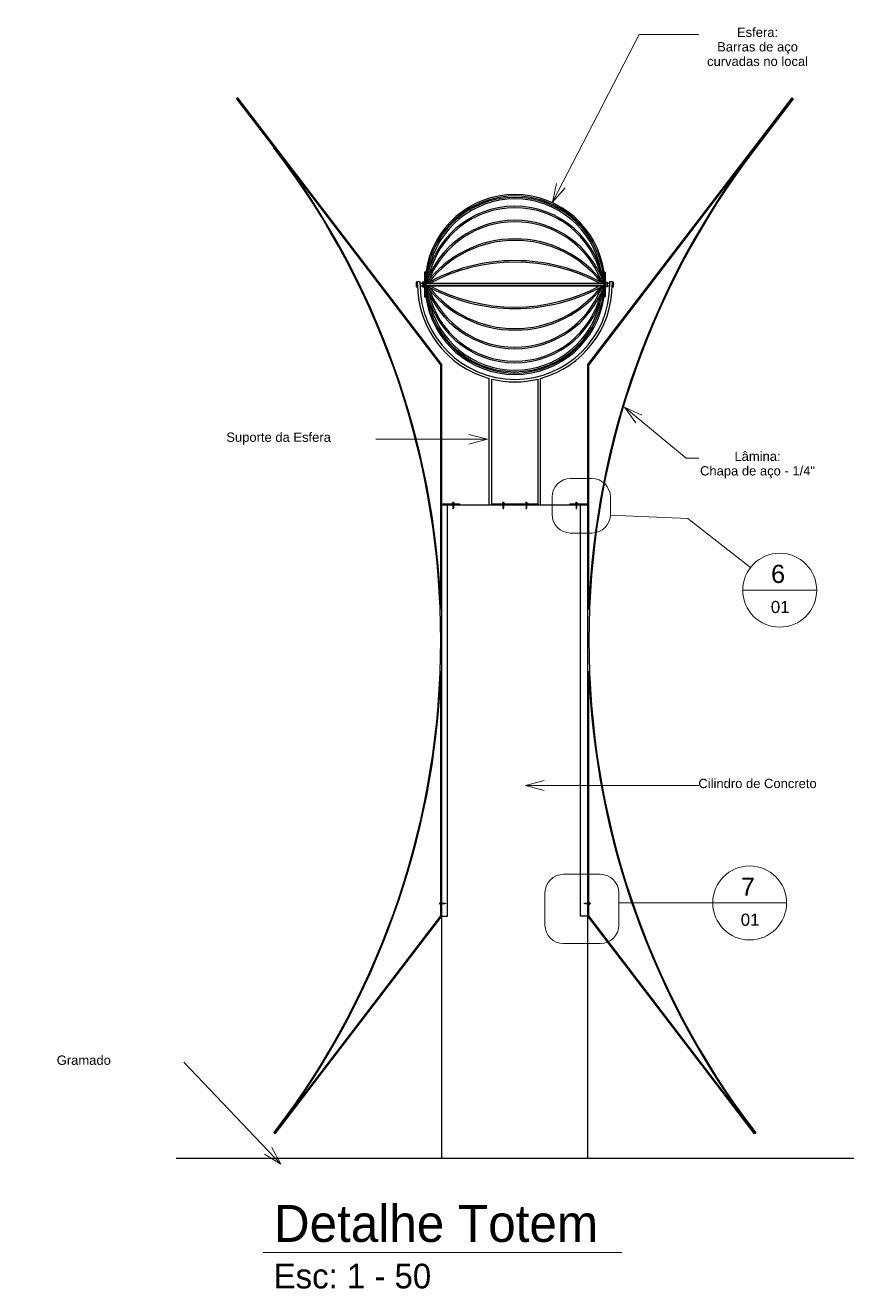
# Model space of a CAD drawing. Header units: millimetres. Extents: x 3006 to 6000, y 1661 to 3774.
# Drawn here: x 3882.51 to 3889.24, y 1820.19 to 1830.44 of the extents above; entities that cross this region are included whole.
import ezdxf

# ---------------------------------------------------------------- set-up
doc = ezdxf.new("R2010")
doc.units = ezdxf.units.MM
doc.header["$LTSCALE"] = 10
doc.linetypes.add('IMPORT-HIDDEN _2_', pattern=[0.09525, 0.0635, -0.03175])
doc.linetypes.add('IMPORT-HIDDEN2 _2_', pattern=[0.001875, 0.00125, -0.000625])
for name, color, linetype, lineweight in [('.10', 200, 'Continuous', 9), ('.25', 70, 'Continuous', 25), ('.40 Interno parede', 27, 'Continuous', 40), ('A-----TEP', 2, 'Continuous', 9), ('ARQ-CHA-MET', 7, 'Continuous', 18), ('COTAS', 230, 'Continuous', 15), ('PISO-1', 7, 'IMPORT-HIDDEN2 _2_', 18)]:
    doc.layers.add(name, color=color, linetype=linetype, lineweight=lineweight)
doc.layers.add('Escrita', color=34, linetype='Continuous')
doc.layers.add('Verde', color=7, linetype='Continuous', true_color=0x136734)
doc.styles.get("Standard").update_dxf_attribs({"font": 'arial.ttf'})
doc.styles.add('Texto Wilian', font='himalaya.ttf')

# ---------------------------------------------------------------- blocks, each defined once
blk = doc.blocks.new('Totem_dwg_Paraf_otem Total0')
at = {"layer": 'ARQ-CHA-MET', "color": 7}
for p, q in [((36.156, 86.37), (36.155, 86.369)), ((36.156, 86.367), (36.155, 86.368)), ((36.156, 86.368), (36.155, 86.367)), ((36.156, 86.366), (36.155, 86.367)), ((36.156, 86.367), (36.155, 86.366)), ((36.156, 86.365), (36.155, 86.366)), ((36.156, 86.365), (36.155, 86.364)), ((36.156, 86.363), (36.155, 86.364)), ((36.156, 86.364), (36.155, 86.363)), ((36.156, 86.362), (36.155, 86.363)), ((36.156, 86.363), (36.155, 86.362)), ((36.156, 86.36), (36.155, 86.361)), ((36.156, 86.361), (36.155, 86.36)), ((36.156, 86.359), (36.155, 86.36)), ((36.156, 86.36), (36.155, 86.359)), ((36.156, 86.358), (36.155, 86.359)), ((36.156, 86.358), (36.155, 86.357)), ((36.156, 86.356), (36.155, 86.357)), ((36.156, 86.357), (36.155, 86.356)), ((36.156, 86.355), (36.155, 86.356)), ((36.156, 86.356), (36.155, 86.355)), ((36.156, 86.354), (36.155, 86.353)), ((36.156, 86.353), (36.155, 86.354)), ((36.156, 86.353), (36.155, 86.352)), ((36.156, 86.352), (36.155, 86.353)), ((36.156, 86.351), (36.155, 86.35)), ((36.156, 86.35), (36.155, 86.351)), ((36.156, 86.35), (36.155, 86.35)), ((36.156, 86.369), (36.156, 86.37)), ((36.156, 86.35), (36.156, 86.35))]:
    blk.add_line(p, q, dxfattribs=at)
at = {"layer": 'ARQ-CHA-MET', "color": 7, "linetype": 'IMPORT-HIDDEN _2_'}
blk.add_lwpolyline([(36.155, 86.363), (36.123, 86.363), (36.123, 86.357), (36.155, 86.357)], dxfattribs=at)
at = {"layer": 'ARQ-CHA-MET', "color": 7}
for points in [[(36.155, 86.37), (36.156, 86.37), (36.156, 86.35), (36.155, 86.35)], [(36.158, 86.364), (36.159, 86.363), (36.163, 86.363), (36.164, 86.364), (36.164, 86.366), (36.163, 86.367), (36.159, 86.367), (36.158, 86.366)]]:
    blk.add_lwpolyline(points, close=True, dxfattribs=at)
for points in [[(36.156, 86.368), (36.157, 86.368), (36.157, 86.352), (36.156, 86.352)], [(36.159, 86.363), (36.158, 86.362), (36.158, 86.357), (36.159, 86.356), (36.163, 86.356), (36.164, 86.357), (36.164, 86.362), (36.163, 86.363)], [(36.163, 86.356), (36.164, 86.355), (36.164, 86.353), (36.163, 86.352), (36.159, 86.352), (36.158, 86.353), (36.158, 86.355), (36.159, 86.356)]]:
    blk.add_lwpolyline(points, dxfattribs=at)
at = {"layer": 'PISO-1', "color": 7}
blk.add_line((36.114, 86.36), (36.171, 86.36), dxfattribs=at)
blk = doc.blocks.new('Totem_dwg_Paraf_otem Total2')
at = {"layer": 'ARQ-CHA-MET', "color": 7}
for p, q in [((36.156, 86.37), (36.155, 86.369)), ((36.156, 86.367), (36.155, 86.368)), ((36.156, 86.368), (36.155, 86.367)), ((36.156, 86.366), (36.155, 86.367)), ((36.156, 86.367), (36.155, 86.366)), ((36.156, 86.365), (36.155, 86.366)), ((36.156, 86.365), (36.155, 86.364)), ((36.156, 86.363), (36.155, 86.364)), ((36.156, 86.364), (36.155, 86.363)), ((36.156, 86.362), (36.155, 86.363)), ((36.156, 86.363), (36.155, 86.362)), ((36.156, 86.36), (36.155, 86.361)), ((36.156, 86.361), (36.155, 86.36)), ((36.156, 86.359), (36.155, 86.36)), ((36.156, 86.36), (36.155, 86.359)), ((36.156, 86.358), (36.155, 86.359)), ((36.156, 86.358), (36.155, 86.357)), ((36.156, 86.356), (36.155, 86.357)), ((36.156, 86.357), (36.155, 86.356)), ((36.156, 86.355), (36.155, 86.356)), ((36.156, 86.356), (36.155, 86.355)), ((36.156, 86.354), (36.155, 86.353)), ((36.156, 86.353), (36.155, 86.354)), ((36.156, 86.353), (36.155, 86.352)), ((36.156, 86.352), (36.155, 86.353)), ((36.156, 86.351), (36.155, 86.35)), ((36.156, 86.35), (36.155, 86.351)), ((36.156, 86.35), (36.155, 86.35)), ((36.156, 86.369), (36.156, 86.37)), ((36.156, 86.35), (36.156, 86.35))]:
    blk.add_line(p, q, dxfattribs=at)
at = {"layer": 'ARQ-CHA-MET', "color": 7, "linetype": 'IMPORT-HIDDEN _2_'}
blk.add_lwpolyline([(36.155, 86.363), (36.123, 86.363), (36.123, 86.357), (36.155, 86.357)], dxfattribs=at)
at = {"layer": 'ARQ-CHA-MET', "color": 7}
for points in [[(36.155, 86.37), (36.156, 86.37), (36.156, 86.35), (36.155, 86.35)], [(36.158, 86.364), (36.159, 86.363), (36.163, 86.363), (36.164, 86.364), (36.164, 86.366), (36.163, 86.367), (36.159, 86.367), (36.158, 86.366)]]:
    blk.add_lwpolyline(points, close=True, dxfattribs=at)
for points in [[(36.156, 86.368), (36.157, 86.368), (36.157, 86.352), (36.156, 86.352)], [(36.159, 86.363), (36.158, 86.362), (36.158, 86.357), (36.159, 86.356), (36.163, 86.356), (36.164, 86.357), (36.164, 86.362), (36.163, 86.363)], [(36.163, 86.356), (36.164, 86.355), (36.164, 86.353), (36.163, 86.352), (36.159, 86.352), (36.158, 86.353), (36.158, 86.355), (36.159, 86.356)]]:
    blk.add_lwpolyline(points, dxfattribs=at)
at = {"layer": 'PISO-1', "color": 7}
blk.add_line((36.114, 86.36), (36.171, 86.36), dxfattribs=at)

msp = doc.modelspace()

# ---------------------------------------------------------------- linework, layer by layer
at = {"layer": '.10', "color": 200, "lineweight": 9}
for p, q in [((3887.111, 1826.765), (3886.938, 1826.765)), ((3886.788, 1826.615), (3886.788, 1826.473)), ((3887.261, 1826.473), (3887.261, 1826.615)), ((3887.26, 1826.467), (3887.889, 1826.44)), ((3887.889, 1826.44), (3888.399, 1826.043)), ((3886.938, 1826.323), (3887.111, 1826.323)), ((3888.335, 1825.859), (3888.935, 1825.859)), ((3887.179, 1823.554), (3886.88, 1823.554)), ((3886.73, 1823.404), (3886.73, 1823.142)), ((3887.329, 1823.142), (3887.329, 1823.404)), ((3887.329, 1823.322), (3888.091, 1823.322)), ((3888.091, 1823.322), (3888.691, 1823.322)), ((3886.88, 1822.992), (3887.179, 1822.992))]:
    msp.add_line(p, q, dxfattribs=at)
for centre, radius, start, end in [((3886.938, 1826.615), 0.15, 90, 180), ((3887.111, 1826.615), 0.15, 0, 90), ((3886.938, 1826.473), 0.15, 180, 270), ((3887.111, 1826.473), 0.15, 270, 0), ((3888.635, 1825.859), 0.3, 360, 180), ((3888.635, 1825.859), 0.3, 180, 360), ((3886.88, 1823.404), 0.15, 90, 180), ((3887.179, 1823.404), 0.15, 0, 90), ((3888.391, 1823.322), 0.3, 360, 180), ((3888.391, 1823.322), 0.3, 180, 360), ((3886.88, 1823.142), 0.15, 180, 270), ((3887.179, 1823.142), 0.15, 270, 0)]:
    msp.add_arc(centre, radius, start, end, dxfattribs=at)
at = {"layer": '.25', "color": 70, "lineweight": 25}
for p, q in [((3884.237, 1829.853), (3884.227, 1829.846)), ((3884.227, 1829.846), (3884.531, 1829.449)), ((3884.232, 1829.85), (3885.886, 1827.688)), ((3885.892, 1827.69), (3884.237, 1829.853)), ((3887.079, 1827.69), (3888.735, 1829.853)), ((3888.74, 1829.85), (3887.086, 1827.688)), ((3888.745, 1829.846), (3888.441, 1829.449)), ((3888.735, 1829.853), (3888.745, 1829.846)), ((3885.886, 1827.688), (3884.536, 1829.452)), ((3887.086, 1827.688), (3888.436, 1829.452)), ((3885.695, 1828.359), (3885.685, 1828.359)), ((3885.685, 1828.359), (3885.685, 1828.319)), ((3885.695, 1828.339), (3885.695, 1828.364)), ((3885.695, 1828.364), (3885.715, 1828.364)), ((3885.695, 1828.319), (3885.695, 1828.359)), ((3885.715, 1828.364), (3885.715, 1828.339)), ((3885.747, 1828.359), (3885.737, 1828.359)), ((3885.737, 1828.359), (3885.737, 1828.319)), ((3885.747, 1828.319), (3885.747, 1828.359)), ((3885.762, 1828.439), (3885.752, 1828.439)), ((3885.752, 1828.439), (3885.752, 1828.239)), ((3885.762, 1828.239), (3885.762, 1828.439)), ((3885.765, 1828.387), (3885.762, 1828.387)), ((3887.207, 1828.387), (3887.209, 1828.387)), ((3887.209, 1828.439), (3887.219, 1828.439)), ((3887.209, 1828.239), (3887.209, 1828.439)), ((3887.219, 1828.439), (3887.219, 1828.239)), ((3887.224, 1828.359), (3887.234, 1828.359)), ((3887.224, 1828.319), (3887.224, 1828.359)), ((3887.234, 1828.359), (3887.234, 1828.319)), ((3887.256, 1828.339), (3887.256, 1828.364)), ((3887.256, 1828.364), (3887.276, 1828.364)), ((3887.276, 1828.364), (3887.276, 1828.339)), ((3887.286, 1828.359), (3887.276, 1828.359)), ((3887.276, 1828.359), (3887.276, 1828.319)), ((3887.286, 1828.319), (3887.286, 1828.359)), ((3885.685, 1828.319), (3885.695, 1828.319)), ((3885.715, 1828.349), (3885.737, 1828.349)), ((3885.715, 1828.329), (3885.737, 1828.329)), ((3885.737, 1828.319), (3885.747, 1828.319)), ((3885.747, 1828.349), (3885.752, 1828.349)), ((3885.747, 1828.329), (3885.752, 1828.329)), ((3887.209, 1828.345), (3885.762, 1828.345)), ((3885.762, 1828.345), (3885.762, 1828.332)), ((3885.762, 1828.332), (3887.209, 1828.332)), ((3885.765, 1828.29), (3885.762, 1828.29)), ((3885.795, 1828.349), (3887.176, 1828.349)), ((3885.795, 1828.329), (3887.176, 1828.329)), ((3887.207, 1828.29), (3887.209, 1828.29)), ((3887.209, 1828.332), (3887.209, 1828.345)), ((3887.219, 1828.349), (3887.224, 1828.349)), ((3887.219, 1828.329), (3887.224, 1828.329)), ((3887.234, 1828.319), (3887.224, 1828.319)), ((3887.234, 1828.349), (3887.256, 1828.349)), ((3887.234, 1828.329), (3887.256, 1828.329)), ((3887.276, 1828.319), (3887.286, 1828.319)), ((3885.752, 1828.239), (3885.762, 1828.239)), ((3887.219, 1828.239), (3887.209, 1828.239)), ((3885.886, 1825.702), (3885.886, 1827.688)), ((3885.892, 1823.215), (3885.892, 1827.69)), ((3887.079, 1823.215), (3887.079, 1827.69)), ((3887.086, 1825.702), (3887.086, 1827.688)), ((3886.278, 1826.552), (3886.278, 1827.576)), ((3886.298, 1826.552), (3886.298, 1827.571)), ((3886.674, 1826.552), (3886.674, 1827.571)), ((3886.694, 1826.552), (3886.694, 1827.576)), ((3885.892, 1826.552), (3887.079, 1826.552)), ((3885.977, 1826.56), (3885.976, 1826.559)), ((3885.976, 1826.56), (3885.977, 1826.559)), ((3885.978, 1826.56), (3885.977, 1826.559)), ((3885.977, 1826.56), (3885.978, 1826.559)), ((3885.98, 1826.56), (3885.979, 1826.559)), ((3885.979, 1826.56), (3885.98, 1826.559)), ((3885.981, 1826.56), (3885.98, 1826.559)), ((3885.98, 1826.56), (3885.981, 1826.559)), ((3885.982, 1826.56), (3885.981, 1826.559)), ((3885.982, 1826.56), (3885.983, 1826.559)), ((3885.984, 1826.56), (3885.983, 1826.559)), ((3885.983, 1826.56), (3885.984, 1826.559)), ((3885.985, 1826.56), (3885.984, 1826.559)), ((3885.984, 1826.56), (3885.985, 1826.559)), ((3885.986, 1826.517), (3885.986, 1826.575)), ((3885.987, 1826.56), (3885.986, 1826.559)), ((3885.986, 1826.56), (3885.987, 1826.559)), ((3885.988, 1826.56), (3885.987, 1826.559)), ((3885.987, 1826.56), (3885.988, 1826.559)), ((3885.99, 1826.56), (3885.989, 1826.559)), ((3885.989, 1826.56), (3885.99, 1826.559)), ((3885.991, 1826.56), (3885.99, 1826.559)), ((3885.99, 1826.56), (3885.991, 1826.559)), ((3885.992, 1826.56), (3885.991, 1826.559)), ((3885.992, 1826.56), (3885.993, 1826.559)), ((3885.993, 1826.56), (3885.994, 1826.559)), ((3885.994, 1826.56), (3885.993, 1826.559)), ((3885.994, 1826.56), (3885.995, 1826.559)), ((3885.995, 1826.56), (3885.994, 1826.559)), ((3885.996, 1826.56), (3885.996, 1826.56)), ((3885.996, 1826.559), (3885.996, 1826.559)), ((3886.298, 1826.559), (3886.674, 1826.559)), ((3886.383, 1826.56), (3886.382, 1826.559)), ((3886.382, 1826.56), (3886.383, 1826.559)), ((3886.384, 1826.56), (3886.383, 1826.559)), ((3886.383, 1826.56), (3886.384, 1826.559)), ((3886.385, 1826.56), (3886.384, 1826.559)), ((3886.385, 1826.56), (3886.386, 1826.559)), ((3886.387, 1826.56), (3886.386, 1826.559)), ((3886.386, 1826.56), (3886.387, 1826.559)), ((3886.388, 1826.56), (3886.387, 1826.559)), ((3886.387, 1826.56), (3886.388, 1826.559)), ((3886.39, 1826.56), (3886.389, 1826.559)), ((3886.389, 1826.56), (3886.39, 1826.559)), ((3886.391, 1826.56), (3886.39, 1826.559)), ((3886.39, 1826.56), (3886.391, 1826.559)), ((3886.392, 1826.517), (3886.392, 1826.575)), ((3886.393, 1826.56), (3886.392, 1826.559)), ((3886.392, 1826.56), (3886.393, 1826.559)), ((3886.394, 1826.56), (3886.393, 1826.559)), ((3886.393, 1826.56), (3886.394, 1826.559)), ((3886.395, 1826.56), (3886.394, 1826.559)), ((3886.394, 1826.56), (3886.395, 1826.559)), ((3886.397, 1826.56), (3886.396, 1826.559)), ((3886.396, 1826.56), (3886.397, 1826.559)), ((3886.397, 1826.56), (3886.398, 1826.559)), ((3886.398, 1826.56), (3886.397, 1826.559)), ((3886.399, 1826.56), (3886.4, 1826.559)), ((3886.4, 1826.56), (3886.399, 1826.559)), ((3886.4, 1826.56), (3886.401, 1826.559)), ((3886.401, 1826.56), (3886.4, 1826.559)), ((3886.402, 1826.559), (3886.401, 1826.559)), ((3886.402, 1826.56), (3886.402, 1826.56)), ((3886.571, 1826.56), (3886.57, 1826.559)), ((3886.57, 1826.56), (3886.571, 1826.559)), ((3886.572, 1826.56), (3886.571, 1826.559)), ((3886.571, 1826.56), (3886.572, 1826.559)), ((3886.573, 1826.56), (3886.572, 1826.559)), ((3886.573, 1826.56), (3886.574, 1826.559)), ((3886.575, 1826.56), (3886.574, 1826.559)), ((3886.574, 1826.56), (3886.575, 1826.559)), ((3886.576, 1826.56), (3886.575, 1826.559)), ((3886.575, 1826.56), (3886.576, 1826.559)), ((3886.578, 1826.56), (3886.577, 1826.559)), ((3886.577, 1826.56), (3886.578, 1826.559)), ((3886.579, 1826.56), (3886.578, 1826.559)), ((3886.578, 1826.56), (3886.579, 1826.559)), ((3886.58, 1826.56), (3886.579, 1826.559)), ((3886.58, 1826.517), (3886.58, 1826.575)), ((3886.58, 1826.56), (3886.581, 1826.559)), ((3886.582, 1826.56), (3886.581, 1826.559)), ((3886.581, 1826.56), (3886.582, 1826.559)), ((3886.583, 1826.56), (3886.582, 1826.559)), ((3886.582, 1826.56), (3886.583, 1826.559)), ((3886.585, 1826.56), (3886.584, 1826.559)), ((3886.584, 1826.56), (3886.585, 1826.559)), ((3886.585, 1826.56), (3886.586, 1826.559)), ((3886.586, 1826.56), (3886.585, 1826.559)), ((3886.587, 1826.56), (3886.586, 1826.559)), ((3886.587, 1826.56), (3886.588, 1826.559)), ((3886.588, 1826.56), (3886.589, 1826.559)), ((3886.589, 1826.56), (3886.588, 1826.559)), ((3886.589, 1826.56), (3886.59, 1826.56)), ((3886.59, 1826.559), (3886.589, 1826.559)), ((3886.976, 1826.56), (3886.975, 1826.559)), ((3886.975, 1826.56), (3886.976, 1826.559)), ((3886.978, 1826.56), (3886.977, 1826.559)), ((3886.977, 1826.56), (3886.978, 1826.559)), ((3886.979, 1826.56), (3886.978, 1826.559)), ((3886.978, 1826.56), (3886.979, 1826.559)), ((3886.981, 1826.56), (3886.98, 1826.559)), ((3886.98, 1826.56), (3886.981, 1826.559)), ((3886.982, 1826.56), (3886.981, 1826.559)), ((3886.981, 1826.56), (3886.982, 1826.559)), ((3886.983, 1826.56), (3886.982, 1826.559)), ((3886.983, 1826.56), (3886.984, 1826.559)), ((3886.985, 1826.56), (3886.984, 1826.559)), ((3886.984, 1826.56), (3886.985, 1826.559)), ((3886.985, 1826.517), (3886.985, 1826.575)), ((3886.986, 1826.56), (3886.985, 1826.559)), ((3886.985, 1826.56), (3886.986, 1826.559)), ((3886.988, 1826.56), (3886.987, 1826.559)), ((3886.987, 1826.56), (3886.988, 1826.559)), ((3886.989, 1826.56), (3886.988, 1826.559)), ((3886.988, 1826.56), (3886.989, 1826.559)), ((3886.99, 1826.56), (3886.989, 1826.559)), ((3886.99, 1826.56), (3886.991, 1826.559)), ((3886.991, 1826.56), (3886.992, 1826.559)), ((3886.992, 1826.56), (3886.991, 1826.559)), ((3886.992, 1826.56), (3886.993, 1826.559)), ((3886.993, 1826.56), (3886.992, 1826.559)), ((3886.994, 1826.56), (3886.995, 1826.559)), ((3886.995, 1826.56), (3886.994, 1826.559)), ((3886.995, 1826.56), (3886.995, 1826.56)), ((3886.995, 1826.559), (3886.995, 1826.559)), ((3884.541, 1821.449), (3885.892, 1823.215)), ((3888.431, 1821.449), (3887.079, 1823.215)), ((3884.531, 1821.456), (3884.541, 1821.449)), ((3888.441, 1821.456), (3888.431, 1821.449)), ((3883.736, 1821.252), (3889.236, 1821.252))]:
    msp.add_line(p, q, dxfattribs=at)
for points in [[(3885.892, 1826.559), (3886.036, 1826.559), (3886.036, 1826.552)], [(3885.892, 1821.252), (3885.892, 1823.215), (3885.94, 1823.215), (3885.94, 1826.552)], [(3885.978, 1826.56), (3885.978, 1826.561), (3885.994, 1826.561), (3885.994, 1826.56)], [(3885.982, 1826.562), (3885.983, 1826.561), (3885.988, 1826.561), (3885.989, 1826.562), (3885.989, 1826.566), (3885.988, 1826.567), (3885.983, 1826.567), (3885.982, 1826.566)], [(3885.983, 1826.559), (3885.983, 1826.527), (3885.989, 1826.527), (3885.989, 1826.559)], [(3885.989, 1826.566), (3885.99, 1826.567), (3885.992, 1826.567), (3885.993, 1826.566), (3885.993, 1826.562), (3885.992, 1826.561), (3885.99, 1826.561), (3885.989, 1826.562)], [(3886.384, 1826.56), (3886.384, 1826.561), (3886.4, 1826.561), (3886.4, 1826.56)], [(3886.388, 1826.562), (3886.389, 1826.561), (3886.394, 1826.561), (3886.395, 1826.562), (3886.395, 1826.566), (3886.394, 1826.567), (3886.389, 1826.567), (3886.388, 1826.566)], [(3886.389, 1826.559), (3886.389, 1826.527), (3886.395, 1826.527), (3886.395, 1826.559)], [(3886.395, 1826.566), (3886.396, 1826.567), (3886.398, 1826.567), (3886.399, 1826.566), (3886.399, 1826.562), (3886.398, 1826.561), (3886.396, 1826.561), (3886.395, 1826.562)], [(3886.572, 1826.56), (3886.572, 1826.561), (3886.588, 1826.561), (3886.588, 1826.56)], [(3886.576, 1826.562), (3886.577, 1826.561), (3886.582, 1826.561), (3886.583, 1826.562), (3886.583, 1826.566), (3886.582, 1826.567), (3886.577, 1826.567), (3886.576, 1826.566)], [(3886.577, 1826.559), (3886.577, 1826.527), (3886.583, 1826.527), (3886.583, 1826.559)], [(3886.583, 1826.566), (3886.584, 1826.567), (3886.586, 1826.567), (3886.587, 1826.566), (3886.587, 1826.562), (3886.586, 1826.561), (3886.584, 1826.561), (3886.583, 1826.562)], [(3886.935, 1826.552), (3886.935, 1826.559), (3887.079, 1826.559)], [(3886.977, 1826.56), (3886.977, 1826.561), (3886.993, 1826.561), (3886.993, 1826.56)], [(3886.982, 1826.562), (3886.983, 1826.561), (3886.988, 1826.561), (3886.989, 1826.562), (3886.989, 1826.566), (3886.988, 1826.567), (3886.983, 1826.567), (3886.982, 1826.566)], [(3886.982, 1826.559), (3886.982, 1826.527), (3886.988, 1826.527), (3886.988, 1826.559)], [(3886.989, 1826.566), (3886.99, 1826.567), (3886.992, 1826.567), (3886.993, 1826.566), (3886.993, 1826.562), (3886.992, 1826.561), (3886.99, 1826.561), (3886.989, 1826.562)], [(3887.079, 1821.252), (3887.079, 1823.215), (3887.019, 1823.215), (3887.019, 1826.552)], [(3884.536, 1821.452), (3885.886, 1823.217), (3885.886, 1825.202)], [(3888.436, 1821.452), (3887.086, 1823.217), (3887.086, 1825.202)]]:
    msp.add_lwpolyline(points, dxfattribs=at)
for points in [[(3885.976, 1826.559), (3885.976, 1826.56), (3885.996, 1826.56), (3885.996, 1826.559)], [(3885.981, 1826.561), (3885.982, 1826.562), (3885.982, 1826.566), (3885.981, 1826.567), (3885.979, 1826.567), (3885.978, 1826.566), (3885.978, 1826.562), (3885.979, 1826.561)], [(3886.382, 1826.559), (3886.382, 1826.56), (3886.402, 1826.56), (3886.402, 1826.559)], [(3886.387, 1826.561), (3886.388, 1826.562), (3886.388, 1826.566), (3886.387, 1826.567), (3886.385, 1826.567), (3886.384, 1826.566), (3886.384, 1826.562), (3886.385, 1826.561)], [(3886.57, 1826.559), (3886.57, 1826.56), (3886.59, 1826.56), (3886.59, 1826.559)], [(3886.575, 1826.561), (3886.576, 1826.562), (3886.576, 1826.566), (3886.575, 1826.567), (3886.573, 1826.567), (3886.572, 1826.566), (3886.572, 1826.562), (3886.573, 1826.561)], [(3886.975, 1826.559), (3886.975, 1826.56), (3886.995, 1826.56), (3886.995, 1826.559)], [(3886.981, 1826.561), (3886.982, 1826.562), (3886.982, 1826.566), (3886.981, 1826.567), (3886.979, 1826.567), (3886.978, 1826.566), (3886.978, 1826.562), (3886.979, 1826.561)]]:
    msp.add_lwpolyline(points, close=True, dxfattribs=at)
for centre, radius, start, end in [((3879.308, 1825.452), 6.576, 322.5788, 37.4212), ((3879.308, 1825.452), 6.583, 2.1766, 37.4212), ((3893.663, 1825.452), 6.583, 142.5788, 177.8234), ((3893.663, 1825.452), 6.576, 142.5788, 217.4212), ((3886.486, 1828.339), 0.73, 7.8702, 172.1298), ((3886.486, 1828.322), 0.724, 1.8216, 178.1784), ((3886.486, 1828.244), 0.73, 7.9576, 172.0424), ((3886.486, 1828.322), 0.711, 11.1727, 168.8273), ((3886.486, 1828.339), 0.718, 20.3092, 159.6908), ((3886.486, 1828.244), 0.718, 12.9938, 167.0062), ((3886.486, 1828.094), 0.766, 19.1518, 160.8482), ((3886.486, 1828.094), 0.753, 22.195, 157.805), ((3886.486, 1827.809), 0.9, 36.5409, 143.4591), ((3886.486, 1827.809), 0.888, 38.3483, 141.6517), ((3886.486, 1827.053), 1.48, 60.7459, 119.2541), ((3886.486, 1827.053), 1.468, 61.6292, 118.3708), ((3886.486, 1828.339), 0.79, 180, 254.7481), ((3886.486, 1828.339), 0.77, 180, 0), ((3886.486, 1829.624), 1.48, 240.7459, 299.2541), ((3886.486, 1828.869), 0.9, 216.5409, 323.4591), ((3886.486, 1828.584), 0.766, 199.1518, 340.8482), ((3886.486, 1828.434), 0.73, 187.9576, 352.0424), ((3886.486, 1828.355), 0.724, 181.8216, 358.1784), ((3886.486, 1828.434), 0.718, 192.9938, 347.0062), ((3886.486, 1829.624), 1.468, 241.6292, 298.3708), ((3886.486, 1828.584), 0.753, 202.195, 337.805), ((3886.486, 1828.869), 0.888, 218.3483, 321.6517), ((3886.486, 1828.339), 0.79, 285.2519, 0), ((3886.486, 1828.339), 0.73, 187.8702, 352.1298), ((3886.486, 1828.355), 0.711, 191.1727, 348.8273), ((3886.486, 1828.339), 0.718, 200.3092, 339.6908), ((3886.486, 1828.339), 0.79, 256.2458, 283.7542), ((3879.308, 1825.452), 6.583, 322.5788, 357.8234), ((3893.663, 1825.452), 6.583, 182.1766, 217.4212)]:
    msp.add_arc(centre, radius, start, end, dxfattribs=at)
at = {"layer": 'A-----TEP', "color": 10}
for q in [(3883.799, 1822.029), (3884.454, 1821.283), (3884.513, 1821.339)]:
    msp.add_line((3884.587, 1821.202), q, dxfattribs=at)
at = {"layer": 'COTAS', "ltscale": 0.005}
for p, q in [((3886.79, 1829.007), (3887.495, 1830.368)), ((3887.495, 1830.368), (3888.353, 1830.368)), ((3886.79, 1829.007), (3886.823, 1829.159)), ((3886.79, 1829.007), (3886.895, 1829.122)), ((3887.376, 1827.343), (3887.517, 1827.278)), ((3887.376, 1827.343), (3887.466, 1827.216)), ((3887.376, 1827.343), (3887.877, 1826.929)), ((3886.263, 1827.083), (3885.357, 1827.083)), ((3886.263, 1827.083), (3886.113, 1827.123)), ((3886.263, 1827.083), (3886.113, 1827.043)), ((3887.877, 1826.929), (3888.353, 1826.929)), ((3886.573, 1824.275), (3886.723, 1824.315)), ((3886.573, 1824.275), (3886.723, 1824.234)), ((3886.573, 1824.275), (3888.353, 1824.275))]:
    msp.add_line(p, q, dxfattribs=at)
at = {"layer": 'Verde', "color": 106, "lineweight": 9}
msp.add_line((3884.442, 1820.487), (3887.353, 1820.487), dxfattribs=at)

# ---------------------------------------------------------------- block references
at = {"layer": '.25', "color": 70, "lineweight": 25, "rotation": 180}
msp.add_blockref('Totem_dwg_Paraf_otem Total0', (3922.041, 1909.677), dxfattribs=at)
at = {"layer": '.25', "color": 70, "lineweight": 25, "extrusion": (0, 0, -1), "zscale": -1, "rotation": 180}
msp.add_blockref('Totem_dwg_Paraf_otem Total2', (-3850.93, 1909.677), dxfattribs=at)

# ---------------------------------------------------------------- texts
at = {"layer": '.40 Interno parede', "color": 27, "attachment_point": 2, "line_spacing_factor": 0.938532}
for s, insert, char_height, width in [('\\fArial|b0|i0|c0|p34|;6', (3888.622, 1826.065), 0.14753, 0.1368), ('\\fArial|b0|i0|c0|p34|;01', (3888.639, 1825.772), 0.09835, 0.18239), ('\\fArial|b0|i0|c0|p34|;7', (3888.377, 1823.528), 0.14753, 0.1368), ('\\fArial|b0|i0|c0|p34|;01', (3888.395, 1823.235), 0.09835, 0.18239)]:
    msp.add_mtext(s, dxfattribs=dict(at, insert=insert, char_height=char_height, width=width))
at = {"layer": 'Escrita', "insert": (3882.987, 1822.084), "char_height": 0.07539, "width": 0.91282, "attachment_point": 2, "line_spacing_factor": 0.938532, "style": 'Texto Wilian', "bg_fill": 3, "box_fill_scale": 1.25, "bg_fill_color": 0, "bg_fill_transparency": 6888712}
msp.add_mtext('\\fArial|b0|i0|c0|p34|;Gramado', dxfattribs=at)
at = {"layer": 'Escrita', "attachment_point": 1, "style": 'Texto Wilian'}
for s, insert, char_height, width in [('{\\C50;Detalhe Totem }', (3884.53, 1820.872), 0.3, 7.44131), ('{\\C50;Esc: 1 - 50}', (3884.528, 1820.395), 0.2, 3.14298)]:
    msp.add_mtext(s, dxfattribs=dict(at, insert=insert, char_height=char_height, width=width))

# ---------------------------------------------------------------- next in the draw order: texts
at = {"layer": 'Escrita', "char_height": 0.07539, "width": 0.91282, "attachment_point": 2, "line_spacing_factor": 0.938532, "style": 'Texto Wilian', "bg_fill": 3, "box_fill_scale": 1.25, "bg_fill_color": 0, "bg_fill_transparency": 6888712}
for s, insert in [('\\fArial|b0|i0|c0|p34|;Esfera:\\PBarras de aço curvadas no local', (3888.455, 1830.423)), ('\\fArial|b0|i0|c0|p34|;Suporte da Esfera', (3884.568, 1827.138)), ('\\fArial|b0|i0|c0|p34|;Lâmina:\\PChapa de aço - 1/4"', (3888.455, 1826.983)), ('\\fArial|b0|i0|c0|p34|;Cilindro de Concreto', (3888.455, 1824.329))]:
    msp.add_mtext(s, dxfattribs=dict(at, insert=insert))

doc.saveas('drawing.dxf')
